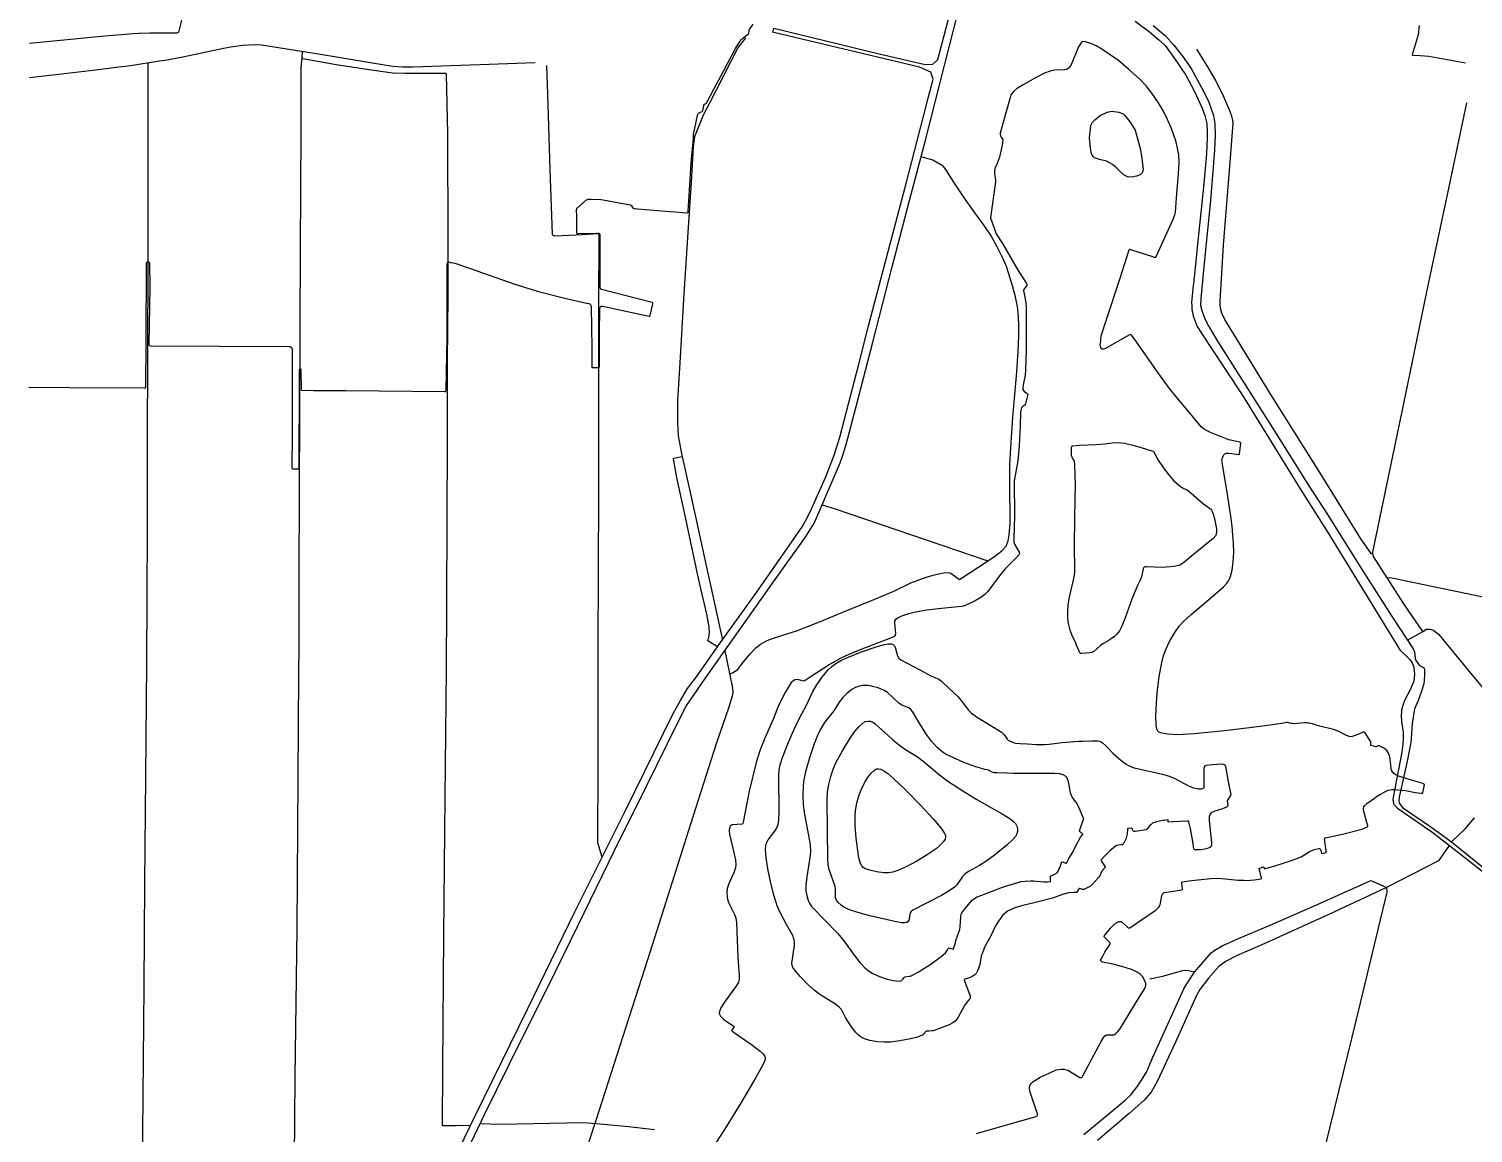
# Model space of a CAD drawing. Header units: metres. Extents: x 179542 to 181820, y 303170 to 305948.
# Drawn here: x 179544 to 180560, y 303864 to 304641 of the extents above; entities that cross this region are included whole.
import ezdxf

# ---------------------------------------------------------------- set-up
doc = ezdxf.new("R2010")
doc.units = ezdxf.units.M
doc.header["$MEASUREMENT"] = 0
for name, color, linetype in [('E0022112', 5, 'CONTINUOUS'), ('E0032111', 5, 'CONTINUOUS'), ('F0017111', 30, 'CONTINUOUS'), ('F0017114', 7, 'CONTINUOUS')]:
    doc.layers.add(name, color=color, linetype=linetype)

msp = doc.modelspace()

# ---------------------------------------------------------------- linework, layer by layer
at = {"layer": 'E0022112', "flags": 128}
for points in [[(180522.323, 304643.065), (180521.671, 304636.409), (180517.428, 304622.463), (180517.618, 304622.048), (180522.918, 304621.891), (180529.111, 304621.414), (180554.987, 304616.652)], [(179900.497, 304616.833), (179861.569, 304615.434), (179814.496, 304613.792), (179807.157, 304613.721), (179800.382, 304614.171), (179791.878, 304615.555), (179750.924, 304622.438), (179736.254, 304624.716), (179712.5, 304628.522), (179707.779, 304629.167), (179703.369, 304629.308), (179694.958, 304628.904), (179686.465, 304627.812), (179681.278, 304626.876), (179652.691, 304620.759), (179641.818, 304618.641), (179636.292, 304617.881), (179615.989, 304614.701), (179607.621, 304613.602), (179591.401, 304611.519), (179567.327, 304608.726), (179544.941, 304606.099)], [(180048.541, 304634.336), (180043.13, 304627.278), (180022.908, 304587.94), (180018.718, 304580.035), (180012.58, 304564.672), (180011.589, 304557.637), (180010.184, 304532.829), (180008.206, 304500.892), (180005.026, 304454.254), (180002.248, 304405.789), (180000.722, 304379.318), (180000.657, 304364.725), (180000.827, 304358.568), (180001.097, 304354.381), (180003.467, 304342.064), (180011.564, 304306.188), (180021.076, 304261.993), (180028.303, 304228.866), (180032.212, 304210.757)], [(179628.225, 304616.618), (179628.171, 304538.045), (179628.025, 304475.596), (179627.862, 304412.993), (179627.629, 304348.182), (179627.584, 304288.774), (179627.107, 304193.918), (179626.377, 304114.422), (179625.779, 304039.732), (179625.191, 303967.072), (179624.612, 303889.564), (179624.203, 303838.107), (179623.541, 303768.243), (179622.9, 303688.333), (179622.189, 303595.517), (179625.116, 303586.009)], [(179734.193, 303710.23), (179730.167, 303715.182), (179731.145, 303816.783), (179731.727, 303903.106), (179733.14, 304007.94), (179733.893, 304113.437), (179734.34, 304187.22), (179734.562, 304206.074), (179734.602, 304256.465), (179734.709, 304314.058), (179735.043, 304371.237), (179735.322, 304429.728), (179735.516, 304486.612), (179735.775, 304526.844), (179735.953, 304569.666), (179735.955, 304613.202), (179736.726, 304620.602)], [(179854.904, 303869.16), (179845.079, 303869.118), (179835.318, 303868.978), (179835.547, 303909.944), (179836.416, 304002.643), (179837.174, 304100.195), (179838.082, 304189.707), (179838.323, 304235.933), (179838.566, 304296.961), (179838.879, 304349.975), (179838.983, 304406.423), (179839.334, 304453.417), (179839.4, 304491.968), (179839.213, 304567.152), (179838.269, 304608.675), (179838.095, 304608.962), (179837.658, 304609.173), (179809.208, 304609.167), (179800.305, 304609.505), (179787.001, 304611.242), (179760.521, 304615.388), (179737.093, 304619.52), (179736.866, 304619.882), (179736.726, 304620.602), (179736.798, 304624.632)], [(180489.897, 304270.92), (180488.664, 304271.6), (180488.051, 304272.32), (180481.777, 304281.152), (180452.497, 304328.582), (180418.007, 304383.568), (180385.54, 304436.257), (180383.587, 304440.634), (180382.61, 304444.244), (180382.307, 304447.046), (180382.302, 304449.143), (180384.727, 304488.541), (180389.434, 304546.879), (180391.428, 304574.346), (180391.315, 304576.437), (180390.642, 304579.215), (180389.237, 304582.95), (180384.962, 304592.893), (180379.235, 304604.264), (180373.072, 304615.019), (180365.9, 304626.298)], [(179947.703, 304058.066), (179944.742, 304068.181), (179944.579, 304069.036), (179944.668, 304073.547), (179944.85, 304117.164), (179944.873, 304175.876), (179944.929, 304204.536), (179945.05, 304260.205), (179945.274, 304313.473), (179945.238, 304371.738), (179945.264, 304422.24), (179945.353, 304443.941), (179945.363, 304464.135), (179945.529, 304477.898), (179945.607, 304495.295), (179945.542, 304495.899), (179945.442, 304496.077), (179945.329, 304496.254), (179945.029, 304496.35), (179929.356, 304495.513), (179914.455, 304494.787), (179913.816, 304495.006), (179913.255, 304495.354), (179912.806, 304495.858), (179912.658, 304496.185), (179911.167, 304541.72), (179909.439, 304594.598), (179908.809, 304614.816)], [(180524.817, 304216.652), (180511.483, 304236.215), (180490.17, 304269.589), (180489.769, 304271.54), (180489.751, 304272.579), (180498.398, 304314.398), (180512.66, 304382.749), (180527.857, 304456.825), (180543.421, 304529.623), (180555.912, 304588.726)], [(180037.327, 304187.058), (180039.339, 304187.568), (180043.014, 304190.031), (180046.208, 304194.346), (180051.679, 304200.975), (180055.753, 304205.213), (180059.068, 304207.869), (180062.296, 304209.751), (180065.423, 304211.068), (180074.797, 304214.228), (180085.046, 304217.482), (180100.59, 304223.559), (180119.871, 304231.503), (180139.551, 304239.522), (180152.855, 304245.106), (180164.817, 304251.034), (180175.547, 304254.885), (180181.376, 304256.55), (180187.836, 304257.929), (180190.943, 304258.203), (180192.451, 304257.975), (180192.919, 304257.759), (180199.118, 304253.337), (180212.714, 304262.24), (180223.545, 304269.532), (180228.873, 304273.426), (180231.921, 304276.695), (180233.342, 304280.611), (180233.948, 304284.749), (180234.654, 304292.65), (180234.5, 304321.827), (180234.444, 304333.893), (180235.136, 304346.034), (180236.621, 304367.505), (180239.445, 304399.398), (180240.184, 304413.695), (180240.639, 304424.49), (180240.822, 304431.693), (180240.592, 304438.441), (180239.872, 304445.248), (180238.481, 304452.238), (180236.383, 304459.972), (180234.929, 304464.623), (180231.981, 304473.566), (180229.192, 304479.755), (180225.545, 304487.433), (180221.373, 304494.977), (180216.456, 304502.369), (180209.393, 304511.971), (180202.048, 304522.142), (180194.969, 304532.772), (180189.824, 304540.951), (180188.018, 304543.52), (180187.579, 304544.055), (180180.149, 304548.191), (180172.072, 304550.745)], [(180028.82, 304205.979), (180021.976, 304210.136), (180021.921, 304210.469), (180022.022, 304210.95), (180022.671, 304212.238), (180022.935, 304214.708), (180023.058, 304216.453), (180023.018, 304218.574), (180022.848, 304220.04), (180021.352, 304228.829), (180015.498, 304254.011), (180005.723, 304299.291), (180000.31, 304325.176), (179998.765, 304333.084), (179997.797, 304338.217), (179997.755, 304338.576), (179998.169, 304338.783), (180003.944, 304339.949)], [(180102.414, 304305.848), (180111.487, 304303.019), (180218.907, 304266.409)], [(180630.47, 304222.675), (180623.627, 304228.496), (180595.014, 304234.999), (180583.133, 304237.501), (180503.049, 304254.15), (180499.816, 304254.484)], [(180514.163, 304210.572), (180524.829, 304216.659), (180527.581, 304218.273), (180529.572, 304218.358), (180530.849, 304218.185), (180532.448, 304217.652), (180536.075, 304214.665), (180541.407, 304208.348), (180561.877, 304183.259), (180569.383, 304174.407), (180570.351, 304174.127), (180571.04, 304174.138), (180571.897, 304174.36), (180597.386, 304195.583), (180623.251, 304216.839), (180630.966, 304223.076)], [(180033.85, 304203.17), (180037.284, 304187.261), (180039.463, 304176.928), (180039.636, 304174.246), (180039.354, 304172.24), (180036.717, 304163.607), (180028.16, 304138.437), (180009.837, 304081.108), (179992.422, 304026.432), (179979.538, 303985.88), (179959.902, 303924.641), (179943.482, 303873.401), (179931.241, 303836.332)], [(180545.051, 304068.795), (180554.664, 304077.911), (180561.263, 304085.568)], [(180543.525, 304066.32), (180535.87, 304055.484), (180498.955, 304036.478), (180459.181, 304017.908), (180411.567, 303996.269), (180394.344, 303988.735), (180386.569, 303984.954), (180381.442, 303981.148), (180374.095, 303972.977), (180368.138, 303964.894), (180365.439, 303960.246), (180350.863, 303927.951), (180338.149, 303900.116), (180333.794, 303892.674), (180328.837, 303887.041), (180318.342, 303877.784), (180295.967, 303858.629)], [(180286.382, 303862.836), (180315.3, 303886.847), (180319.695, 303891.068), (180323.781, 303896.163), (180327.088, 303901.057), (180330.704, 303907.287), (180335.112, 303917.38), (180343.245, 303935.265), (180356.749, 303965.319), (180358.933, 303968.954), (180364.346, 303977.088), (180375.989, 303990.715), (180378.616, 303992.684), (180383.791, 303995.688), (180395.223, 304000.798), (180417.538, 304010.248), (180451.405, 304024.977), (180487.947, 304041.366), (180488.663, 304041.516), (180489.113, 304041.336), (180499.28, 304036.646), (180499.472, 304033.487), (180477.96, 303943.891), (180456.331, 303855.783)], [(180332.895, 303972.336), (180341.973, 303974.255), (180355.804, 303978.176), (180358.138, 303978.413), (180359.979, 303978.321), (180363.256, 303977.581), (180364.407, 303977.159)], [(179861.818, 303870.603), (179875.818, 303870.276), (179934.314, 303871.362), (179943.654, 303870.649), (179966.25, 303868.456), (179984.526, 303866.513)]]:
    msp.add_lwpolyline(points, dxfattribs=at)
at = {"layer": 'E0032111', "flags": 128}
for points in [[(179835.545, 303829.251), (179858.265, 303876.09), (179895.173, 303951.052), (179928.488, 304019.56), (179963.842, 304090.407), (179997.659, 304159.146), (180002.758, 304168.194), (180007.649, 304176.567), (180014.035, 304184.957), (180030.923, 304208.968), (180056.258, 304244.106), (180081.435, 304280.558), (180088.237, 304290.38), (180090.734, 304294.545), (180094.122, 304301.48), (180104.706, 304325.117), (180110.752, 304340.851), (180114.895, 304353.326), (180120.946, 304376.771), (180127.975, 304403.785), (180134.732, 304430.921), (180146.673, 304475.968), (180161.687, 304532.885), (180177.07, 304591.943), (180180.448, 304605.365), (180178.967, 304610.264), (180170.902, 304613.633), (180068.449, 304638.124), (180067.744, 304638.277), (180068.445, 304641.209), (180142.613, 304623.185), (180174.041, 304615.828), (180179.978, 304615.543), (180183.876, 304619.038), (180191.825, 304649.414)], [(179855.477, 303857.37), (179865.137, 303877.53), (179890.794, 303929.189), (179909.631, 303966.971), (179930.737, 304010.082), (179956.222, 304062.228), (179979.051, 304108.476), (180000.523, 304151.796), (180006.837, 304164.196), (180020.039, 304183.613), (180069.288, 304253.35), (180091.147, 304283.733), (180094.001, 304288.387), (180096.24, 304291.977), (180098.777, 304297.258), (180114.962, 304335.485), (180116.868, 304340.76), (180119.263, 304348.254), (180126.382, 304375.01), (180138.047, 304420.256), (180151.631, 304473.289), (180163.89, 304519.905), (180174.922, 304561.49), (180185.449, 304603.018), (180198.031, 304652.644)], [(180322.676, 304645.959), (180332.765, 304638.484), (180339.042, 304633.251), (180343.731, 304628.901), (180349.76, 304620.453), (180358.289, 304608.027), (180364.312, 304596.489), (180369.767, 304584.927), (180371.576, 304579.808), (180372.953, 304574.058), (180373.269, 304568.201), (180373.266, 304563.981), (180372.668, 304552.663), (180370.798, 304531.944), (180369.139, 304515.919), (180366.945, 304493.717), (180364.026, 304465.728), (180363.16, 304457.768), (180362.594, 304452.805), (180362.303, 304448.473), (180362.339, 304445.566), (180362.52, 304443.185), (180362.917, 304441.104), (180363.34, 304438.851), (180366.115, 304431.26), (180375.282, 304417.281), (180397.72, 304383.194), (180416.423, 304353.285), (180438.551, 304317.049), (180458.139, 304286.367), (180480.103, 304250.526), (180508.813, 304203.895), (180515.698, 304196.997), (180517.328, 304194.632), (180518.226, 304192.302), (180518.773, 304189.825), (180518.996, 304186.57), (180518.792, 304184.237), (180518.247, 304181.203), (180515.759, 304175.29), (180512.422, 304169.091), (180511.082, 304165.644), (180509.976, 304161.412), (180509.601, 304156.974), (180509.787, 304154.436), (180509.949, 304153.397), (180511.014, 304145.627), (180511.03, 304141.547), (180510.929, 304137.77), (180510.685, 304135.509), (180510.211, 304131.829), (180506.328, 304112.489), (180503.771, 304098.862), (180503.942, 304097.138), (180504.261, 304095.835), (180504.772, 304094.93), (180507.135, 304092.576), (180531.134, 304075.887), (180543.603, 304066.259), (180571.964, 304043.937)], [(180335.21, 304642.964), (180343.824, 304635.659), (180349.882, 304629.253), (180355.908, 304621.445), (180362.012, 304612.806), (180370.796, 304596.404), (180374.297, 304589.026), (180377.643, 304579.736), (180378.633, 304574.151), (180378.854, 304565.853), (180378.314, 304555.387), (180375.536, 304520.026), (180371.179, 304475.871), (180368.663, 304450.987), (180368.631, 304446.148), (180369.638, 304441.88), (180371.474, 304436.729), (180374.336, 304431.178), (180380.445, 304421.01), (180397.053, 304394.784), (180419.096, 304359.967), (180444.785, 304319.284), (180458.393, 304298.226), (180481.321, 304261.534), (180502.889, 304227.694), (180518.2, 304204.44), (180519.078, 304202.497), (180519.487, 304197.937), (180519.844, 304196.793), (180522.584, 304192.874), (180523.48, 304192.447), (180524.222, 304192.128), (180525.481, 304191.497), (180525.885, 304190.869), (180526.003, 304189.835), (180526.12, 304186.489), (180525.935, 304182.234), (180525.575, 304179.973), (180524.453, 304176.129), (180521.755, 304168.737), (180519.161, 304162.43), (180517.342, 304151.949), (180516.949, 304144.893), (180516.368, 304138.747), (180513.811, 304125.633), (180508.264, 304100.311), (180508.008, 304097.933), (180508.146, 304096.102), (180510.549, 304092.973), (180530.459, 304079.421), (180545.051, 304068.795), (180574.355, 304044.997)]]:
    msp.add_lwpolyline(points, dxfattribs=at)
at = {"layer": 'F0017111', "flags": 128}
for points, elevation in [([(179651.899, 304646.765), (179649.686, 304638.342), (179649.37, 304637.973), (179649.054, 304637.815), (179648.422, 304637.71), (179629.459, 304637.605), (179621.811, 304637.325), (179617.908, 304637.124), (179597.893, 304635.551), (179544.996, 304630.299)], 10), ([(179544.447, 304388.622), (179573.36, 304388.396), (179625.303, 304388.102), (179626.336, 304388.14), (179626.699, 304388.293), (179626.814, 304388.637), (179627.007, 304420.498), (179627.2, 304475.216), (179627.275, 304476.145), (179627.479, 304476.629), (179627.739, 304476.833), (179628, 304476.907), (179628.316, 304476.907), (179628.706, 304476.777), (179629.022, 304476.368), (179629.208, 304475.792), (179629.417, 304459.206), (179628.849, 304418.603), (179628.991, 304418.077), (179629.254, 304417.834), (179629.72, 304417.733), (179727.266, 304417.261), (179728.208, 304417.178), (179729.038, 304416.735), (179729.426, 304416.292), (179729.62, 304415.517), (179729.706, 304391.551), (179729.709, 304355.454), (179729.508, 304331.848), (179729.544, 304331.384), (179729.618, 304331.226), (179729.685, 304331.182), (179734.307, 304331.118), (179734.487, 304331.262), (179734.548, 304331.47), (179734.616, 304344.248), (179734.74, 304381.252), (179734.792, 304400.959), (179734.831, 304401.327), (179734.976, 304401.498), (179735.16, 304401.563), (179735.304, 304401.563), (179735.515, 304401.511), (179735.712, 304401.314), (179735.817, 304400.894), (179735.909, 304387.516), (179735.948, 304386.919), (179736.078, 304386.633), (179736.247, 304386.478), (179736.481, 304386.4), (179744.743, 304386.353), (179757.066, 304386.236), (179767.359, 304386.187), (179837.107, 304385.489), (179837.603, 304385.627), (179837.824, 304385.93), (179837.934, 304386.536), (179838.556, 304423.872), (179838.612, 304475.182), (179838.774, 304475.891), (179838.977, 304476.195), (179839.321, 304476.398), (179839.767, 304476.458), (179840.518, 304476.458), (179841.329, 304476.357), (179844.046, 304475.79), (179854.968, 304472.124), (179863.394, 304468.946), (179886.313, 304461.082), (179900.458, 304456.541), (179902.93, 304455.833), (179921.369, 304451.259), (179936.65, 304447.761), (179938.344, 304447.388), (179939.119, 304447.073), (179939.55, 304446.699), (179939.751, 304446.24), (179939.894, 304445.437), (179940.413, 304416.289), (179940.444, 304402.767), (179940.472, 304402.538), (179940.53, 304402.437), (179940.644, 304402.394), (179944.909, 304402.447), (179945.289, 304402.515), (179945.557, 304402.671), (179945.759, 304402.939), (179945.87, 304403.587), (179945.813, 304427.299), (179946.031, 304443.557), (179946.129, 304444.375), (179946.227, 304444.702), (179946.402, 304445.04), (179946.664, 304445.313), (179946.904, 304445.477), (179947.209, 304445.564), (179947.548, 304445.597), (179948.039, 304445.575), (179949.211, 304445.346), (179960.986, 304442.862), (179980.719, 304438.455), (179981.06, 304438.478), (179981.31, 304438.637), (179981.514, 304438.955), (179983.396, 304447.214), (179983.31, 304447.642), (179983.111, 304447.899), (179982.768, 304448.155), (179981.798, 304448.498), (179947.101, 304457.354), (179946.596, 304457.679), (179946.416, 304458.075), (179946.344, 304458.435), (179946.236, 304459.948), (179946.175, 304495.932), (179946.057, 304496.302), (179945.855, 304496.47), (179945.552, 304496.605), (179945.065, 304496.672), (179943.972, 304496.672), (179930.513, 304496.394), (179930.152, 304496.5), (179929.982, 304496.691), (179929.834, 304497.158), (179929.749, 304497.88), (179929.767, 304508.996), (179929.731, 304513.308), (179929.77, 304514.033), (179929.849, 304514.287), (179930.104, 304514.64), (179930.476, 304514.993), (179936.772, 304520.287), (179937.377, 304520.638), (179937.767, 304520.774), (179938.468, 304520.852), (179939.892, 304520.93), (179946.839, 304520.674), (179948.471, 304520.493), (179965.907, 304517.163), (179967.26, 304516.862), (179967.754, 304516.647), (179968.226, 304516.154), (179969.042, 304514.974), (179969.515, 304514.63), (179969.837, 304514.437), (179970.223, 304514.287), (179970.717, 304514.222), (179972.633, 304514.127), (179995.235, 304512.128), (179999.268, 304511.861), (180004.036, 304511.507), (180007.625, 304511.336), (180007.858, 304511.407), (180008.01, 304511.559), (180008.101, 304511.761), (180008.162, 304512.227), (180010.301, 304546.173), (180011.811, 304563.734), (180012.032, 304566.429), (180012.342, 304568.374), (180012.961, 304570.848), (180014.688, 304579.79), (180015.079, 304580.68), (180015.4, 304581.214), (180015.827, 304581.57), (180016.397, 304581.855), (180018, 304582.46), (180018.321, 304582.852), (180018.463, 304583.172), (180019.436, 304587.479), (180019.495, 304587.611), (180019.7, 304587.772), (180020.184, 304587.948), (180020.654, 304588.182), (180021.006, 304588.446), (180021.328, 304588.827), (180026.103, 304598.205), (180033.009, 304610.892), (180035.795, 304616.239), (180041.386, 304626.866), (180044.58, 304631.843), (180045.632, 304633.167), (180046.886, 304634.267), (180047.849, 304634.96), (180050.353, 304636.798), (180050.629, 304637.178), (180050.785, 304637.644), (180050.958, 304638.958), (180051.131, 304639.701), (180051.304, 304640.133), (180053.9, 304643.968)], 5), ([(180210.961, 303863.618), (180239.458, 303871.8), (180252.238, 303875.258), (180253.713, 303875.985), (180254.006, 303876.622), (180253.729, 303878.122), (180249.879, 303889.13), (180248.589, 303893.459), (180248.315, 303895.909), (180248.497, 303897.054), (180248.75, 303897.758), (180249.351, 303898.741), (180250.48, 303899.96), (180253.875, 303902.201), (180255.812, 303903.271), (180262.143, 303906.007), (180266.999, 303908.36), (180268.976, 303908.767), (180270.75, 303908.854), (180272.581, 303908.854), (180273.337, 303908.709), (180275.169, 303908.07), (180283.66, 303903.08), (180284.37, 303902.913), (180284.829, 303902.954), (180285.288, 303903.372), (180285.789, 303904.248), (180293.494, 303918.789), (180298.548, 303928.437), (180300.031, 303930.661), (180301.204, 303932.262), (180301.836, 303932.729), (180302.579, 303932.977), (180303.487, 303933.032), (180304.808, 303933.032), (180307.045, 303933.081), (180307.567, 303933.144), (180308.57, 303933.645), (180309.28, 303934.292), (180310.441, 303935.396), (180311.784, 303936.983), (180325.664, 303959.681), (180329.268, 303965.73), (180330.069, 303967.746), (180330.081, 303969.116), (180329.393, 303970.956), (180327.627, 303973.957), (180326.091, 303975.68), (180323.982, 303977.113), (180320.637, 303978.648), (180314.895, 303980.611), (180306.904, 303982.658), (180299.562, 303984.128), (180299.09, 303984.33), (180298.776, 303984.644), (180298.529, 303985.048), (180298.484, 303985.542), (180298.507, 303986.125), (180299.26, 303987.469), (180301.202, 303991.286), (180302.444, 303993.178), (180304.893, 303996.869), (180304.968, 303997.17), (180304.968, 303997.434), (180304.818, 303997.885), (180300.786, 304002.028), (180300.786, 304002.48), (180300.861, 304002.743), (180301.314, 304003.233), (180305.152, 304008.035), (180306.284, 304009.356), (180308.619, 304011.361), (180309.527, 304011.885), (180311.012, 304012.642), (180311.618, 304012.754), (180312.157, 304012.777), (180312.561, 304012.709), (180313.032, 304012.552), (180313.302, 304012.395), (180313.661, 304012.081), (180317.253, 304008.738), (180317.994, 304008.357), (180318.465, 304008.312), (180318.937, 304008.401), (180319.475, 304008.693), (180336.02, 304020.051), (180337.108, 304020.759), (180337.893, 304021.366), (180338.803, 304022.327), (180339.385, 304023.06), (180339.891, 304023.844), (180340.271, 304024.754), (180340.473, 304025.588), (180341.307, 304030.835), (180341.551, 304031.69), (180341.755, 304032.057), (180342.02, 304032.485), (180342.407, 304032.831), (180342.672, 304032.994), (180343.222, 304033.157), (180344.934, 304033.483), (180355.363, 304035.057), (180355.622, 304035.172), (180355.795, 304035.575), (180355.411, 304040.268), (180355.446, 304040.446), (180355.517, 304040.564), (180355.672, 304040.659), (180357.238, 304040.963), (180362.249, 304041.687), (180375.808, 304042.987), (180381.206, 304043.198), (180395.071, 304041.946), (180399.009, 304041.717), (180400.896, 304041.653), (180406.622, 304042.065), (180411.02, 304042.775), (180411.274, 304042.857), (180411.348, 304042.939), (180411.405, 304043.086), (180411.381, 304043.291), (180410.434, 304047.315), (180409.674, 304049.851), (180409.688, 304049.974), (180409.707, 304050.092), (180409.72, 304050.115), (180412.559, 304051.127), (180412.591, 304051.125), (180412.657, 304051.108), (180412.779, 304050.936), (180413.287, 304050.207), (180413.386, 304050.085), (180413.598, 304049.987), (180413.788, 304049.987), (180414.219, 304050.085), (180420.04, 304051.777), (180431.922, 304055.425), (180437.357, 304057.492), (180439.24, 304058.228), (180441.151, 304059.352), (180444.448, 304061.445), (180445.678, 304062.177), (180446.804, 304062.674), (180448.817, 304063.31), (180451.859, 304064.05), (180452.29, 304064.029), (180452.576, 304063.906), (180452.74, 304063.783), (180452.969, 304063.474), (180453.205, 304062.76), (180453.732, 304060.765), (180453.815, 304060.636), (180453.939, 304060.599), (180456.945, 304061.294), (180456.985, 304061.328), (180457.007, 304061.396), (180456.947, 304062.062), (180456.886, 304062.58), (180455.742, 304070.791), (180455.872, 304071.182), (180456.04, 304071.423), (180456.337, 304071.591), (180468.306, 304074.203), (180481.262, 304077.506), (180482.149, 304077.809), (180486.131, 304079.568), (180486.192, 304079.751), (180486.233, 304079.955), (180486.22, 304080.376), (180485.602, 304082.367), (180483.211, 304091.131), (180483.211, 304092.263), (180483.421, 304093.312), (180483.84, 304094.109), (180485.519, 304095.87), (180490.826, 304099.602), (180492.219, 304100.648), (180495.175, 304102.4), (180498.578, 304104.289), (180500.537, 304105.148), (180501.844, 304105.457), (180503.081, 304105.595), (180504.009, 304105.629), (180504.868, 304105.595), (180510.334, 304105.217), (180512.843, 304104.805), (180519.546, 304103.568), (180523.739, 304102.915), (180524.22, 304102.915), (180524.702, 304103.121), (180524.874, 304103.362), (180525.974, 304108.79), (180525.939, 304109.099), (180525.767, 304109.305), (180525.286, 304109.58), (180524.22, 304109.958), (180519.345, 304111.478), (180507.85, 304114.975), (180505.558, 304116.041), (180504.069, 304117.304), (180503.114, 304118.697), (180502.652, 304120.111), (180502.162, 304125.368), (180501.431, 304129.312), (180500.536, 304131.735), (180499.582, 304133.056), (180498.043, 304134.373), (180496.508, 304135.264), (180494.615, 304136.195), (180494.091, 304136.334), (180493.844, 304136.365), (180493.629, 304136.38), (180493.413, 304136.288), (180493.089, 304136.164), (180492.349, 304135.702), (180492.149, 304135.656), (180491.887, 304135.687), (180488.466, 304136.519), (180488.343, 304136.627), (180488.281, 304136.811), (180488.281, 304137.042), (180488.411, 304138.554), (180488.391, 304138.904), (180488.235, 304139.177), (180484.264, 304145.567), (180483.883, 304145.872), (180483.617, 304145.948), (180483.236, 304145.986), (180482.855, 304145.948), (180480.323, 304144.878), (180476.632, 304143.257), (180474.511, 304142.739), (180473.06, 304142.802), (180471.215, 304143.557), (180465.252, 304146.618), (180461.959, 304147.732), (180452.392, 304150.182), (180449.09, 304151.104), (180447.345, 304151.685), (180446.113, 304151.993), (180444.916, 304152.198), (180444.026, 304152.335), (180442.966, 304152.437), (180441.529, 304152.437), (180434.31, 304151.856), (180433.181, 304151.925), (180432.463, 304152.061), (180431.436, 304152.369), (180430.615, 304152.608), (180430.17, 304152.643), (180429.691, 304152.711), (180429.007, 304152.711), (180428.015, 304152.574), (180419.326, 304151.065), (180402.937, 304148.901), (180385.442, 304146.951), (180364.112, 304144.723), (180352.322, 304144.167), (180345.587, 304144.572), (180340.274, 304145.373), (180339.11, 304145.887), (180338.401, 304146.644), (180337.876, 304147.993), (180337.389, 304151.158), (180337.179, 304156.95), (180337.472, 304166.668), (180338.232, 304175.723), (180339.458, 304184.904), (180341.273, 304195.037), (180342.544, 304199.954), (180344.318, 304204.656), (180346.794, 304209.753), (180350.536, 304216.102), (180353.584, 304220.434), (180356.465, 304223.743), (180361.881, 304228.791), (180379.077, 304243.175), (180384.762, 304248.196), (180387.06, 304250.632), (180388.431, 304252.667), (180389.607, 304255.51), (180390.74, 304259.944), (180391.618, 304265.799), (180391.976, 304272.235), (180391.668, 304279), (180391.321, 304284.346), (180390.725, 304290.761), (180389.829, 304297.845), (180387.451, 304313.148), (180383.729, 304335.965), (180383.62, 304337.331), (180383.762, 304338.098), (180384.499, 304340.134), (180385.021, 304341.102), (180385.655, 304341.751), (180386.629, 304342.082), (180388.224, 304342.148), (180390.572, 304342.06), (180395.485, 304341.252), (180395.811, 304341.288), (180395.938, 304341.397), (180396.863, 304349.526), (180396.699, 304349.795), (180396.169, 304349.974), (180388.486, 304351.654), (180375.499, 304356.684), (180371.376, 304358.873), (180369.089, 304360.679), (180367.216, 304362.946), (180347.37, 304386.843), (180340.321, 304396.256), (180322.703, 304421.325), (180320.337, 304424.868), (180319.983, 304425.269), (180319.677, 304425.433), (180319.064, 304425.504), (180318.499, 304425.433), (180301.25, 304415.555), (180300.606, 304415.291), (180299.992, 304415.262), (180299.32, 304415.35), (180298.793, 304415.759), (180298.384, 304416.578), (180298.091, 304417.513), (180298.062, 304418.448), (180298.15, 304419.471), (180298.355, 304421.547), (180298.764, 304424.733), (180299.027, 304426.136), (180302.198, 304435.496), (180311.78, 304464.568), (180318.376, 304485.228), (180318.523, 304485.473), (180318.703, 304485.588), (180318.85, 304485.588), (180319.243, 304485.522), (180334.753, 304480.432), (180335.741, 304480.127), (180336.395, 304479.981), (180336.627, 304479.981), (180336.903, 304480.025), (180337.078, 304480.098), (180337.296, 304480.315), (180337.586, 304480.998), (180342.507, 304491.832), (180349.582, 304507.366), (180350.349, 304509.353), (180350.629, 304510.294), (180350.873, 304511.759), (180351.816, 304524.874), (180353.048, 304538.593), (180353.409, 304546.643), (180353.196, 304552.047), (180352.446, 304556.793), (180351.072, 304561.917), (180348.276, 304569.95), (180345.342, 304576.997), (180342.41, 304582.773), (180338.886, 304588.603), (180334.18, 304595.451), (180330.231, 304600.512), (180326.083, 304604.953), (180317.977, 304612.405), (180310.8, 304618.389), (180299.053, 304626.411), (180295.137, 304628.769), (180291.281, 304630.456), (180287.656, 304631.565), (180286.039, 304631.733), (180285.12, 304631.479), (180284.256, 304630.679), (180282.67, 304628.005), (180277.233, 304614.843), (180275.635, 304612.913), (180274.277, 304612.145), (180272.935, 304611.749), (180265.766, 304611.573), (180262.745, 304610.911), (180258.764, 304609.394), (180252.491, 304606.264), (180243.804, 304601.325), (180239.204, 304598.396), (180236.973, 304596.524), (180235.137, 304594.241), (180234.887, 304593.265), (180234.696, 304592.274), (180227.658, 304567.176), (180227.658, 304566.264), (180227.861, 304565.386), (180228.435, 304564.576), (180229.415, 304562.887), (180229.179, 304560.017), (180227.048, 304550.303), (180224.952, 304544.697), (180224.006, 304543.144), (180223.871, 304542.536), (180223.694, 304539.527), (180223.712, 304539.079), (180224.327, 304534.07), (180224.433, 304532.953), (180220.899, 304507.618), (180224.71, 304496.517), (180229.173, 304489.612), (180240.606, 304470.111), (180243.099, 304466.164), (180246.054, 304461.604), (180246.372, 304460.968), (180246.47, 304460.577), (180246.47, 304460.209), (180246.468, 304460.156), (180244.426, 304457.777), (180244.159, 304457.319), (180244.121, 304456.709), (180245.188, 304450.798), (180245.662, 304447.768), (180245.815, 304444.303), (180245.914, 304414.327), (180245.455, 304400.738), (180245.257, 304397.069), (180245.038, 304395.769), (180243.848, 304390.292), (180243.518, 304388.23), (180243.51, 304387.361), (180243.642, 304386.993), (180244.554, 304385.659), (180246.463, 304384.3), (180246.9, 304384.016), (180246.966, 304383.775), (180245.138, 304376.185), (180245.11, 304376.018), (180244.929, 304375.837), (180243.843, 304375.35), (180242.975, 304374.607), (180242.564, 304374.001), (180242.28, 304373.166), (180241.97, 304370.962), (180241.632, 304361.689), (180240.956, 304347.455), (180240.008, 304336.739), (180238.537, 304329.096), (180237.58, 304322.774), (180237.688, 304297.927), (180237.534, 304290.113), (180237.183, 304282.578), (180237.313, 304279.665), (180237.814, 304278.077), (180241.076, 304272.551), (180241.193, 304271.709), (180240.869, 304270.868), (180239.035, 304268.762), (180231.164, 304260.837), (180226.846, 304255.782), (180218.911, 304244.971), (180216.831, 304242.813), (180214.069, 304240.655), (180210.117, 304238.331), (180205.502, 304236.177), (180201.841, 304234.654), (180201.393, 304234.558), (180200.482, 304234.398), (180198.141, 304234.105), (180186.42, 304232.977), (180176.008, 304231.695), (180168.15, 304230.334), (180162.394, 304228.966), (180158.135, 304227.577), (180155.797, 304226.432), (180154.091, 304225.092), (180153.393, 304224.091), (180153.207, 304222.862), (180154.028, 304215.263), (180153.804, 304214.071), (180153.107, 304213.292), (180150.483, 304211.948), (180130.232, 304204.281), (180121.59, 304200.794), (180115.181, 304197.673), (180107.408, 304193.226), (180094.789, 304185.137), (180090.406, 304182.248), (180089.625, 304181.911), (180085.031, 304183.08), (180083.291, 304182.644), (180080.711, 304180.764), (180076.508, 304173.811), (180071.576, 304164.168), (180068.46, 304155.983), (180062.013, 304141.611), (180058.916, 304133.561), (180056.056, 304124.491), (180051.032, 304104.532), (180049.663, 304097.159), (180046.916, 304082.621), (180046.658, 304081.804), (180046.228, 304081.331), (180039.099, 304080.741), (180038.55, 304080.521), (180038, 304080.148), (180037.595, 304079.515), (180037.186, 304078.54), (180036.945, 304076.727), (180037.253, 304074.102), (180041.375, 304056.148), (180041.735, 304052.751), (180041.471, 304050.484), (180040.564, 304047.688), (180036.559, 304038.715), (180035.685, 304035.841), (180035.473, 304033.249), (180035.666, 304029.964), (180036.166, 304027.553), (180037.316, 304024.766), (180041.072, 304017.135), (180041.743, 304014.99), (180042.133, 304012.053), (180042.984, 303987.421), (180044.064, 303974.871), (180044.045, 303971.947), (180043.554, 303970.186), (180042.111, 303967.761), (180033.716, 303955.995), (180031.259, 303951.958), (180030.197, 303949.372), (180030.071, 303948.154), (180030.375, 303947.128), (180030.86, 303946.283), (180032.119, 303944.935), (180033.036, 303944.091), (180034.295, 303943.202), (180039.654, 303939.663), (180040.329, 303939.141), (180040.431, 303938.988), (180040.471, 303938.888), (180038.843, 303936.343), (180038.843, 303936.154), (180038.906, 303935.949), (180043.805, 303932.446), (180052.738, 303926.121), (180058.736, 303921.551), (180060.973, 303919.607), (180062.151, 303917.902), (180062.345, 303917.015), (180061.984, 303914.876), (180060.693, 303911.918), (180055.803, 303902.915), (180045.505, 303885.356), (180034.236, 303867.222), (180027.115, 303856.451)], 5)]:
    msp.add_lwpolyline(points, dxfattribs=dict(at, elevation=elevation))
for points, elevation in [([(180297.411, 304548.749), (180294.051, 304550.031), (180292.976, 304550.957), (180292.196, 304552.242), (180291.577, 304553.854), (180291.127, 304556.625), (180290.555, 304564.081), (180291.326, 304572.614), (180292.584, 304575.026), (180294.264, 304576.639), (180298.097, 304579.84), (180301.01, 304581.195), (180302.991, 304582.01), (180305.834, 304582.698), (180311.193, 304582.008), (180314.093, 304580.931), (180315.372, 304579.768), (180319.162, 304575.005), (180322.584, 304569.274), (180326.158, 304556.589), (180327.275, 304549.656), (180328.089, 304541.52), (180327.554, 304539.484), (180326.096, 304538.035), (180323.449, 304536.934), (180320.176, 304536.332), (180317.164, 304536.504), (180314.14, 304538.292), (180311.84, 304540.604), (180309.094, 304543.032), (180306.602, 304545.195), (180302.448, 304547.509)], 10), ([(180379.744, 304289.054), (180379.858, 304286.859), (180379.257, 304284.384), (180377.531, 304282.06), (180363.69, 304270.875), (180356.464, 304265.077), (180355.093, 304264.021), (180354.026, 304263.488), (180351.144, 304262.741), (180347.355, 304262.208), (180344.579, 304261.941), (180341.484, 304261.781), (180330.756, 304262.261), (180329.635, 304262.208), (180328.888, 304261.888), (180328.461, 304261.514), (180328.141, 304260.768), (180326.967, 304255.167), (180325.87, 304252.344), (180324.312, 304249.209), (180320.239, 304239.548), (180315.5, 304226.383), (180313.165, 304220.508), (180311.451, 304217.236), (180309.768, 304214.907), (180308.011, 304213.209), (180305.717, 304211.527), (180303.655, 304210.206), (180300.329, 304208.299), (180299.242, 304207.705), (180298.258, 304206.926), (180295.584, 304204.435), (180293.531, 304202.74), (180292.787, 304202.264), (180291.984, 304201.937), (180290.913, 304201.699), (180288.116, 304201.461), (180284.695, 304201.164), (180284.13, 304201.223), (180283.802, 304201.432), (180283.535, 304201.818), (180281.392, 304207.051), (180280.738, 304208.776), (180279.309, 304211.821), (180278.248, 304213.868), (180276.855, 304217.707), (180275.745, 304222.329), (180275.249, 304226.225), (180275.16, 304230.415), (180275.533, 304235.171), (180276.491, 304240.788), (180279.539, 304253.977), (180280.058, 304257.954), (180279.877, 304278.802), (180280.412, 304310.902), (180280.64, 304319.669), (180280.435, 304326.599), (180280.11, 304334.223), (180279.959, 304336.248), (180279.77, 304337.139), (180279.045, 304338.011), (180278.561, 304338.634), (180278.146, 304339.406), (180277.892, 304340.314), (180277.742, 304342.456), (180277.841, 304346.561), (180277.917, 304346.955), (180278.198, 304347.252), (180278.63, 304347.384), (180283.209, 304347.736), (180295.248, 304348.386), (180301.513, 304348.852), (180306.394, 304349.356), (180310.578, 304349.591), (180315.185, 304349.185), (180320.927, 304347.927), (180326.876, 304346.251), (180334.405, 304343.863), (180335.475, 304343.46), (180335.734, 304343.254), (180336.008, 304342.67), (180336.313, 304341.595), (180337.001, 304340.193), (180338.733, 304337.372), (180341.831, 304332.802), (180345.76, 304327.48), (180349.773, 304322.736), (180353.232, 304319.59), (180355.951, 304317.835), (180358.999, 304316.432), (180360.007, 304315.741), (180367.634, 304309.099), (180370.649, 304306.537), (180374.097, 304303.897), (180375.478, 304302.913), (180376.19, 304302.185), (180376.758, 304301.252), (180377.566, 304298.788), (180378.558, 304294.885)], 10), ([(180345.557, 304084.203), (180342.826, 304083.902), (180342.352, 304083.852), (180341.921, 304083.79), (180339.676, 304083.384), (180337.494, 304082.824), (180334.771, 304081.95), (180334.213, 304081.563), (180333.741, 304081.091), (180332.753, 304079.976), (180331.165, 304078.002), (180330.649, 304077.572), (180330.134, 304077.272), (180328.846, 304076.886), (180322.616, 304076.052), (180322.034, 304076.052), (180321.59, 304076.12), (180321.316, 304076.257), (180320.974, 304076.667), (180320.433, 304078.176), (180320.328, 304078.312), (180320.245, 304078.322), (180317.161, 304078.228), (180317.077, 304078.176), (180317.067, 304078.082), (180317.109, 304077.027), (180317.015, 304075.114), (180316.895, 304074.342), (180315.95, 304070.654), (180315.285, 304069.165), (180314.508, 304067.769), (180314.219, 304067.388), (180314.022, 304067.18), (180313.779, 304067.006), (180313.433, 304066.798), (180313.028, 304066.671), (180310.878, 304066.383), (180309.456, 304066.221), (180309.052, 304066.059), (180308.636, 304065.793), (180304.719, 304062.489), (180301.884, 304059.748), (180298.899, 304056.418), (180298.696, 304056.099), (180298.552, 304055.867), (180298.552, 304055.578), (180298.61, 304055.346), (180301.584, 304051.145), (180301.603, 304050.94), (180301.491, 304050.643), (180300.057, 304049.234), (180299.264, 304048.375), (180298.96, 304047.936), (180298.673, 304047.396), (180298.234, 304046.165), (180297.846, 304045.287), (180297.424, 304044.562), (180296.776, 304043.71), (180292.649, 304039.079), (180290.388, 304037.135), (180289.864, 304036.868), (180286.919, 304035.496), (180286.491, 304035.374), (180286.207, 304035.374), (180285.84, 304035.374), (180283.521, 304035.964), (180283.255, 304035.988), (180283.193, 304035.963), (180281.554, 304033.391), (180281.344, 304033.239), (180281.099, 304033.198), (180279.409, 304033.152), (180275.607, 304032.936), (180272.209, 304032.082), (180266.312, 304029.892), (180265.389, 304029.492), (180252.537, 304026.036), (180243.607, 304024.077), (180237.944, 304022.408), (180232.862, 304020.013), (180229.16, 304016.893), (180225.893, 304012.394), (180224.005, 304009.347), (180221.246, 304003.179), (180216.666, 303994.596), (180215.961, 303992.67), (180215.024, 303990.347), (180214.344, 303988.472), (180213.241, 303982.546), (180212.354, 303979.623), (180211.685, 303977.981), (180210.828, 303976.235), (180209.895, 303975.302), (180209.143, 303974.732), (180207.846, 303974.058), (180206.42, 303973.436), (180205.13, 303972.967), (180202.217, 303971.929), (180202.208, 303971.875), (180202.217, 303971.791), (180202.7, 303970.296), (180206.063, 303961.651), (180206.459, 303960.579), (180206.607, 303959.738), (180206.535, 303959.025), (180206.412, 303958.629), (180205.602, 303957.615), (180204.367, 303956.332), (180202.548, 303953.588), (180197.728, 303945.031), (180195.956, 303942.729), (180194.316, 303941.415), (180191.746, 303940.024), (180180.456, 303935.939), (180179.637, 303935.735), (180177.347, 303935.545), (180175.946, 303935.55), (180175.747, 303935.553), (180175.622, 303935.52), (180173.542, 303933.301), (180173.153, 303933.053), (180170.616, 303931.96), (180169.559, 303931.51), (180164.562, 303930.227), (180157.086, 303928.841), (180150.366, 303927.995), (180145.942, 303927.848), (180141.448, 303928.206), (180135.94, 303929.145), (180132.244, 303930.226), (180129.762, 303931.419), (180127.7, 303932.95), (180125.872, 303934.957), (180122.074, 303940.157), (180118.873, 303945.336), (180116.015, 303950.778), (180114.488, 303952.544), (180111.714, 303954.628), (180100.869, 303961.449), (180096.876, 303964.363), (180092.653, 303968.129), (180087.094, 303973.881), (180083.142, 303978.463), (180081.736, 303980.509), (180081.221, 303981.857), (180081.09, 303983.372), (180082.893, 303995.875), (180082.956, 303998.627), (180082.589, 304000.671), (180081.701, 304002.906), (180077.31, 304010.636), (180073.085, 304018.616), (180070.856, 304023.779), (180068.627, 304030.548), (180066.287, 304039.621), (180064.235, 304049.712), (180063.021, 304057.837), (180062.654, 304063.068), (180062.833, 304066.274), (180063.353, 304068.205), (180064.498, 304070.233), (180069.162, 304076.301), (180070.498, 304078.585), (180071.356, 304081.039), (180071.856, 304084.322), (180072.148, 304090.118), (180071.977, 304115.12), (180072.271, 304119.613), (180072.889, 304123.013), (180074.491, 304128.117), (180078.202, 304137.683), (180083.555, 304150.102), (180088.463, 304159.348), (180091.365, 304164.899), (180095.718, 304174.097), (180098.221, 304178.468), (180102.286, 304184.289), (180106.433, 304189.486), (180108.9, 304191.948), (180111.607, 304193.986), (180115.966, 304196.503), (180121.354, 304199.025), (180129.383, 304202.157), (180140.333, 304205.891), (180146.261, 304207.587), (180149.174, 304208.055), (180151.184, 304207.968), (180152.444, 304207.518), (180153.252, 304206.668), (180153.994, 304204.828), (180155.446, 304199.583), (180156.326, 304198.091), (180157.72, 304196.891), (180171.173, 304189.693), (180178.806, 304185.463), (180184.485, 304183.201), (180186.254, 304181.918), (180191.544, 304176.845), (180197.959, 304170.773), (180200.037, 304168.548), (180205.232, 304161.501), (180207.385, 304159.202), (180210.873, 304156.754), (180222.984, 304149.557), (180228.469, 304146.027), (180229.221, 304145.314), (180230.273, 304144.225), (180231.776, 304142.122), (180232.602, 304140.958), (180233.347, 304140.328), (180236.786, 304138.672), (180238.319, 304138.257), (180241.758, 304138.009), (180246.523, 304137.843), (180252.904, 304137.346), (180256.633, 304137.346), (180259.243, 304137.346), (180262.168, 304137.579), (180271.264, 304138.616), (180279.801, 304139.413), (180282.992, 304139.493), (180285.864, 304139.493), (180292.113, 304139.914), (180294.6, 304139.914), (180296.07, 304139.857), (180297.426, 304139.688), (180298.726, 304139.236), (180299.631, 304138.445), (180301.681, 304136.495), (180307.127, 304130.937), (180312.442, 304126.194), (180316.27, 304123.334), (180318.818, 304121.963), (180321.826, 304120.898), (180341.793, 304116.408), (180346.46, 304115.028), (180350.504, 304113.37), (180360.623, 304107.897), (180363.659, 304106.809), (180366.936, 304106.185), (180369.445, 304106.142), (180370.522, 304106.445), (180371.003, 304107.061), (180371.21, 304108.768), (180371.197, 304119.507), (180371.432, 304121.474), (180371.811, 304122.164), (180372.803, 304122.612), (180376.933, 304123.21), (180383.055, 304123.648), (180385.051, 304123.474), (180385.686, 304123.059), (180386.219, 304121.863), (180388.587, 304107.515), (180389.954, 304102.053), (180389.601, 304101.392), (180387.472, 304098.218), (180387.426, 304097.868), (180387.396, 304097.599), (180387.682, 304094.438), (180387.659, 304094.112), (180387.542, 304093.808), (180387.309, 304093.482), (180386.889, 304093.109), (180383.894, 304091.935), (180377.841, 304090.06), (180375.989, 304089.123), (180375.19, 304088.134), (180374.69, 304086.515), (180374.577, 304083.823), (180376.217, 304068.04), (180376.17, 304066.18), (180375.823, 304065.359), (180375.007, 304064.719), (180372.779, 304063.956), (180368.92, 304063.259), (180366.011, 304063.081), (180364.547, 304063.173), (180364.245, 304063.244), (180364.129, 304063.324), (180364.023, 304063.484), (180363.934, 304063.768), (180363.056, 304069.084), (180361.377, 304078.179), (180360.404, 304082.836), (180360.214, 304083.137), (180360.007, 304083.216), (180359.833, 304083.232), (180359.42, 304083.232), (180348.986, 304082.814), (180345.825, 304082.71), (180345.815, 304082.714), (180345.806, 304082.721), (180345.796, 304082.732), (180345.789, 304082.805), (180345.751, 304084.123), (180345.741, 304084.187), (180345.716, 304084.198), (180345.652, 304084.203)], 10), ([(180284.206, 304072), (180285.702, 304074.015), (180285.733, 304074.136), (180285.718, 304074.227), (180283.371, 304076.227), (180283.319, 304076.306), (180283.349, 304076.503), (180284.43, 304079.365), (180286.309, 304084.569), (180286.327, 304084.968), (180286.255, 304085.53), (180286.055, 304086.001), (180282.993, 304093.183), (180281.032, 304096.582), (180279.749, 304098.421), (180278.243, 304100.484), (180277.574, 304101.766), (180277.128, 304103.215), (180275.976, 304110.105), (180275.206, 304112.455), (180274.451, 304114.069), (180273.512, 304115.063), (180271.91, 304115.914), (180269.487, 304116.576), (180265.837, 304116.919), (180236.654, 304116.921), (180232.483, 304117.15), (180225.526, 304117.373), (180223.382, 304117.399), (180222.568, 304117.55), (180219.458, 304119.098), (180218.621, 304119.386), (180216.945, 304119.738), (180209.852, 304121.806), (180202.115, 304124.639), (180193.797, 304128.249), (180189.281, 304130.549), (180186.624, 304132.324), (180183.375, 304135.191), (180179.374, 304139.544), (180175.747, 304144.274), (180171.702, 304150.602), (180166.046, 304160.369), (180164.823, 304161.915), (180163.388, 304162.936), (180158.479, 304165.039), (180156.441, 304166.323), (180148.43, 304173.799), (180146.124, 304175.226), (180141.692, 304177.013), (180137.864, 304178.151), (180134.691, 304178.661), (180131.116, 304178.707), (180128.336, 304178.301), (180125.841, 304177.445), (180123.346, 304176.038), (180120.097, 304173.464), (180116.906, 304170.288), (180114.438, 304167.128), (180110.678, 304161.006), (180104.169, 304152.651), (180101.303, 304148.146), (180099.032, 304143.634), (180096.69, 304137.744), (180093.641, 304128.614), (180090.924, 304118.981), (180089.525, 304112.687), (180089.012, 304108.372), (180088.846, 304101.449), (180089.169, 304094.745), (180090.058, 304087.938), (180092.873, 304073.29), (180093.896, 304066.642), (180094.147, 304062.036), (180093.837, 304057.785), (180091.639, 304044.245), (180091.039, 304038.423), (180091.037, 304034.346), (180091.522, 304031.114), (180092.6, 304027.635), (180093.801, 304025.127), (180095.239, 304023.152), (180113.345, 304004.378), (180117.614, 303999.226), (180125.602, 303988.106), (180129.122, 303983.721), (180132.504, 303980.16), (180134.836, 303978.215), (180137.99, 303976.295), (180142.724, 303974.143), (180148.026, 303972.272), (180152.517, 303971.149), (180154.726, 303970.908), (180156.747, 303970.895), (180157.782, 303971.036), (180158.36, 303971.298), (180158.746, 303971.666), (180159.342, 303972.525), (180159.938, 303973.243), (180160.183, 303973.454), (180160.45, 303973.675), (180160.524, 303973.732), (180163.584, 303974.188), (180164.461, 303974.33), (180165.39, 303974.715), (180167.971, 303976.213), (180170.636, 303977.644), (180178.079, 303982.251), (180183.647, 303986.15), (180186.056, 303988.179), (180189.165, 303990.652), (180189.743, 303991.325), (180190.416, 303992.399), (180191.31, 303994.046), (180191.416, 303994.178), (180191.51, 303994.27), (180194.444, 303993.379), (180194.527, 303993.409), (180194.745, 303993.552), (180195.37, 303994.978), (180196.188, 303997.638), (180196.513, 303999.355), (180199.142, 304007.195), (180199.541, 304008.946), (180200.024, 304016.135), (180200.184, 304017.822), (180200.626, 304018.746), (180202.676, 304021.638), (180208.262, 304027.985), (180209.447, 304028.977), (180211.494, 304030.048), (180214.742, 304031.282), (180229.33, 304036.835), (180237.729, 304039.506), (180242.438, 304040.778), (180245.237, 304041.096), (180248.936, 304041.263), (180251.089, 304041.372), (180258.309, 304040.734), (180261.016, 304040.578), (180262.969, 304040.789), (180263.044, 304040.881), (180263.103, 304041.057), (180262.965, 304044.363), (180263.007, 304044.506), (180263.125, 304044.658), (180264.516, 304045.26), (180266.957, 304046.544), (180267.34, 304046.884), (180267.899, 304047.49), (180268.453, 304048.24), (180268.642, 304048.624), (180269.183, 304049.74), (180269.874, 304051.478), (180270.605, 304053.305), (180271.107, 304054.699), (180271.135, 304054.729), (180271.168, 304054.739), (180274.097, 304053.834), (180274.154, 304053.836), (180274.259, 304053.85), (180275.707, 304056.567), (180278.19, 304060.825), (180282.368, 304069.056)], 15), ([(180135.846, 304016.704), (180127.405, 304019.04), (180121.754, 304021.008), (180117.699, 304022.832), (180115.703, 304024.159), (180113.532, 304026.314), (180112.17, 304028.188), (180111.74, 304029.397), (180111.858, 304035.376), (180111.567, 304037.456), (180107.412, 304049.237), (180106.679, 304052.51), (180106.359, 304056.418), (180105.856, 304098.283), (180106.194, 304103.788), (180107.003, 304109.084), (180108.439, 304114.734), (180110.147, 304119.862), (180112.146, 304124.334), (180116.738, 304132.827), (180122.073, 304141.791), (180125.239, 304146.272), (180128.281, 304149.647), (180131.331, 304152.405), (180132.88, 304153.356), (180134.475, 304153.766), (180136.064, 304153.721), (180137.654, 304153.216), (180139.57, 304152.008), (180151.707, 304140.964), (180157.141, 304136.459), (180161.027, 304133.774), (180169.452, 304128.594), (180173.395, 304125.588), (180185.041, 304115.832), (180190.86, 304111.513), (180201.293, 304104.59), (180211.209, 304098.486), (180229.131, 304088.523), (180234.442, 304085.154), (180236.939, 304083.195), (180238.314, 304081.652), (180239.278, 304079.907), (180239.854, 304077.857), (180239.882, 304076.146), (180239.408, 304074.443), (180238.376, 304072.581), (180236.543, 304070.339), (180232.411, 304066.54), (180223.538, 304059.326), (180217.627, 304054.956), (180213.153, 304052.13), (180205.396, 304047.953), (180202.949, 304046.226), (180201.24, 304044.405), (180197.404, 304038.756), (180195.505, 304036.915), (180191.81, 304034.259), (180186.31, 304031.057), (180166.263, 304020.775), (180164.92, 304019.77), (180164.337, 304018.794), (180163.366, 304013.576), (180162.839, 304012.642), (180162.052, 304012.112), (180160.804, 304011.829), (180158.54, 304011.892), (180153.606, 304012.727)], 20)]:
    msp.add_lwpolyline(points, close=True, dxfattribs=dict(at, elevation=elevation))
at = {"layer": 'F0017114', "elevation": 25, "flags": 128}
msp.add_lwpolyline([(180128.17, 304057.612), (180126.343, 304071.416), (180125.674, 304080.172), (180125.614, 304086.757), (180125.955, 304090.898), (180126.884, 304095.973), (180128.235, 304101.081), (180129.862, 304105.438), (180132.29, 304110.355), (180134.871, 304114.547), (180137.182, 304117.386), (180139.221, 304119.252), (180140.669, 304120.033), (180142.022, 304120.191), (180143.557, 304119.851), (180145.545, 304118.897), (180148.497, 304116.898), (180152.855, 304113.2), (180160.486, 304105.894), (180171.783, 304094.416), (180180.528, 304084.949), (180185.777, 304078.73), (180188.326, 304075.145), (180189.133, 304073.403), (180189.263, 304072.166), (180188.883, 304070.725), (180187.844, 304068.988), (180185.734, 304066.569), (180182.62, 304063.94), (180176.335, 304059.587), (180169.061, 304055.163), (180161.984, 304051.47), (180155.539, 304048.632), (180152.174, 304047.531), (180149.029, 304047.007), (180145.738, 304047.042), (180140.75, 304047.729), (180136.001, 304048.797), (180132.77, 304049.919), (180131.133, 304050.867), (180130.271, 304051.796), (180129.431, 304053.609)], close=True, dxfattribs=at)

doc.saveas('drawing.dxf')
